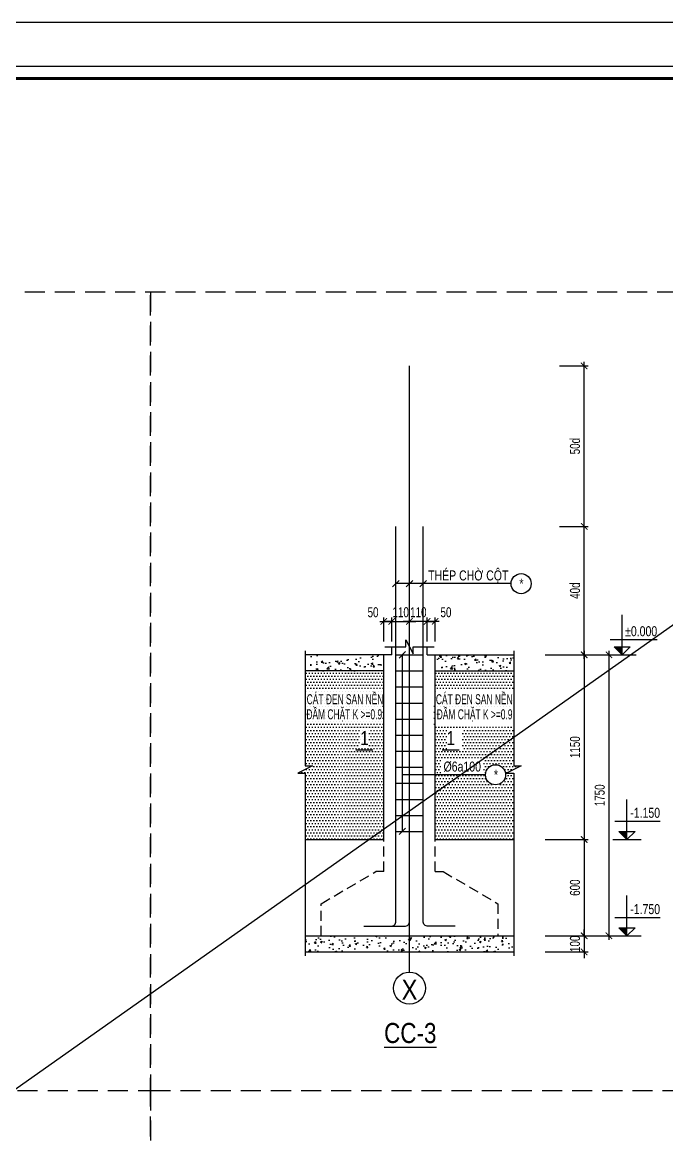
# Model space of a CAD drawing. Header units: millimetres. Extents: x 0 to 2110312, y -101172 to 3.
# Drawn here: x 2016267 to 2020278, y -33881 to -26940 of the extents above; entities that cross this region are included whole.
import ezdxf
from ezdxf.enums import TextEntityAlignment as Align

# ---------------------------------------------------------------- set-up
doc = ezdxf.new("R2010")
doc.units = ezdxf.units.MM
doc.header["$LTSCALE"] = 1000
doc.header["$MEASUREMENT"] = 0
doc.header["$PDMODE"] = 3
doc.linetypes.add('CENTER2', pattern=[1.125, 0.75, -0.125, 0.125, -0.125])
doc.linetypes.add('HIDDEN', pattern=[0.375, 0.25, -0.125])
doc.layers.get('0').update_dxf_attribs({"linetype": 'CONTINUOUS'})
doc.layers.get('Defpoints').update_dxf_attribs({"linetype": 'CONTINUOUS'})
for name, color, linetype in [('CDC-KHUNGTEN', 7, 'CONTINUOUS'), ('CDC.01.AXIS', 160, 'CENTER2'), ('CDC.02.DIM', 1, 'CONTINUOUS'), ('CDC.03.BORDER', 3, 'CONTINUOUS'), ('CDC.04.HIDDEN', 8, 'HIDDEN'), ('CDC.05.STEEL', 4, 'CONTINUOUS'), ('CDC.06.TEXT', 2, 'CONTINUOUS'), ('CDC.10.HATCH', 163, 'CONTINUOUS'), ('CDC.11.NOTE', 1, 'CONTINUOUS'), ('CDC.14.STEELNUM', 9, 'CONTINUOUS'), ('KCS_CHI', 1, 'CONTINUOUS'), ('KCS_HIDDEN', 8, 'HIDDEN')]:
    doc.layers.add(name, color=color, linetype=linetype)
doc.layers.add('Hatch1', color=250, linetype='CONTINUOUS', lineweight=5)
doc.layers.add('KCS_Plotter', color=11, linetype='CONTINUOUS', plot=False)
doc.styles.add('ARIAL', font='arial.ttf', dxfattribs={"width": 0.6})
doc.styles.add('KCS_BIGTEXT', font='arial.ttf', dxfattribs={"width": 0.75, "height": 125})
doc.styles.add('KCS_SMTEXT', font='arial.ttf', dxfattribs={"width": 0.7})
doc.dimstyles.new('KCS_DIM25', dxfattribs={"dimtxt": 62.5, "dimasz": 40, "dimexe": 25, "dimexo": 0, "dimgap": 25, "dimtad": 1, "dimdec": 0, "dimzin": 13, "dimdsep": 46, "dimtxsty": 'KCS_SMTEXT', "dimblk": 'ARCHTICK', "dimcen": 0, "dimdle": 25, "dimclrd": 1, "dimclre": 1, "dimclrt": 2, "dimadec": 0, "dimazin": 0, "dimtfac": 1, "dimtdec": 0, "dimtix": 1, "dimtmove": 2, "dimatfit": 3, "dimfxl": 1, "dimtolj": 1, "dimtzin": 13, "dimarcsym": 0})
pattern_1 = [(50, (1825164.72, 49698.22), (107.589027, -9.41282), [11.25, -123.75]), (355, (1825164.72, 49698.22), (-20.8127, 112.82882), [9, -99]), (100.4514, (1825173.68, 49697.43), (86.776407, 103.41593), [9.56103, -105.171317]), (46.1842, (1825164.72, 49728.22), (160.08616, -24.82785), [16.875, -185.625]), (96.6356, (1825178.06, 49726.15), (140.19941, 146.11768), [14.34154, -157.75695]), (351.1842, (1825164.72, 49728.22), (140.19929, 146.11779), [13.5, -148.5]), (21, (1825179.72, 49720.72), (89.536058, -60.392834), [11.25, -123.75]), (326, (1825179.72, 49720.72), (36.4973, 108.772507), [9, -99]), (71.4514, (1825187.18, 49715.68), (126.033394, 48.379575), [9.56103, -105.171317]), (37.5, (1825164.72, 49698.218), (1.823978, 49.934078), [0, -97.8, 0, -100.5, 0, -99.375]), (7.5, (1825164.72, 49698.22), (39.46043, 59.161757), [0, -57.3, 0, -95.55, 0, -37.875]), (327.5, (1825131.27, 49698.218), (80.0733654, -3.383231), [0, -37.5, 0, -117, 0, -155.25]), (317.5, (1825116.27, 49698.22), (87.477925, 15.015747), [0, -48.75, 0, -77.7, 0, -110.25])]

# ---------------------------------------------------------------- blocks, each defined once
blk = doc.blocks.new('_ARCHTICK')
at = {"color": 0, "linetype": 'ByBlock', "const_width": 0.15}
blk.add_lwpolyline([(-0.5, -0.5), (0.5, 0.5)], dxfattribs=at)
blk = doc.blocks.new('*D70')
at = {"layer": 'CDC.02.DIM', "color": 1, "lineweight": -2, "transparency": 16777216}
for p, q in [((2019522.4, -32029.8), (2019789.1, -32029.8)), ((2019764.1, -32004.8), (2019764.1, -32654.8)), ((2019522.4, -32629.8), (2019789.1, -32629.8))]:
    blk.add_line(p, q, dxfattribs=at)
at = {"layer": 'Defpoints', "color": 0, "transparency": 16777216}
for p in [(2019522.4, -32029.8), (2019522.4, -32629.8), (2019764.1, -32629.8)]:
    blk.add_point(p, dxfattribs=at)
at = {"layer": 'CDC.02.DIM', "color": 1, "lineweight": -2, "transparency": 16777216, "xscale": 40, "yscale": 40, "zscale": 40}
for p, rotation in [((2019764.1, -32029.8), 90), ((2019764.1, -32629.8), 270)]:
    blk.add_blockref('_ARCHTICK', p, dxfattribs=dict(at, rotation=rotation))
at = {"layer": 'CDC.02.DIM', "color": 2, "transparency": 16777216, "insert": (2019707.2, -32329.8), "char_height": 62.5, "attachment_point": 5, "rotation": 90, "style": 'KCS_SMTEXT'}
blk.add_mtext('\\A1;600', dxfattribs=at)
blk = doc.blocks.new('*D71')
at = {"layer": 'CDC.02.DIM', "color": 1, "lineweight": -2, "transparency": 16777216}
for p, q in [((2019764.1, -32629.8), (2019764.1, -32589.8)), ((2019522.4, -32629.8), (2019789.1, -32629.8)), ((2019764.1, -32629.8), (2019764.1, -32729.8)), ((2019522.4, -32729.8), (2019789.1, -32729.8)), ((2019764.1, -32729.8), (2019764.1, -32769.8))]:
    blk.add_line(p, q, dxfattribs=at)
at = {"layer": 'Defpoints', "color": 0, "transparency": 16777216}
for p in [(2019522.4, -32629.8), (2019522.4, -32729.8), (2019764.1, -32729.8)]:
    blk.add_point(p, dxfattribs=at)
at = {"layer": 'CDC.02.DIM', "color": 1, "lineweight": -2, "transparency": 16777216, "xscale": 40, "yscale": 40, "zscale": 40}
for p, rotation in [((2019764.1, -32629.8), 270), ((2019764.1, -32729.8), 90)]:
    blk.add_blockref('_ARCHTICK', p, dxfattribs=dict(at, rotation=rotation))
at = {"layer": 'CDC.02.DIM', "color": 2, "transparency": 16777216, "insert": (2019707.2, -32679.8), "char_height": 62.5, "attachment_point": 5, "rotation": 90, "style": 'KCS_SMTEXT'}
blk.add_mtext('\\A1;100', dxfattribs=at)
blk = doc.blocks.new('*D72')
at = {"layer": 'CDC.02.DIM', "color": 1, "lineweight": -2, "transparency": 16777216}
for p, q in [((2019522.4, -30879.8), (2019943.3, -30879.8)), ((2019918.3, -30854.8), (2019918.3, -32654.8)), ((2019522.4, -32629.8), (2019943.3, -32629.8))]:
    blk.add_line(p, q, dxfattribs=at)
at = {"layer": 'Defpoints', "color": 0, "transparency": 16777216}
for p in [(2019522.4, -30879.8), (2019522.4, -32629.8), (2019918.3, -32629.8)]:
    blk.add_point(p, dxfattribs=at)
at = {"layer": 'CDC.02.DIM', "color": 1, "lineweight": -2, "transparency": 16777216, "xscale": 40, "yscale": 40, "zscale": 40}
for p, rotation in [((2019918.3, -30879.8), 90), ((2019918.3, -32629.8), 270)]:
    blk.add_blockref('_ARCHTICK', p, dxfattribs=dict(at, rotation=rotation))
at = {"layer": 'CDC.02.DIM', "color": 2, "transparency": 16777216, "insert": (2019861.4, -31754.8), "char_height": 62.5, "attachment_point": 5, "rotation": 90, "style": 'KCS_SMTEXT'}
blk.add_mtext('\\A1;1750', dxfattribs=at)
blk = doc.blocks.new('*D73')
at = {"layer": 'CDC.02.DIM', "color": 1, "lineweight": -2, "transparency": 16777216}
for p, q in [((2019522.4, -30879.8), (2019789.3, -30879.8)), ((2019764.3, -30854.8), (2019764.3, -32054.8)), ((2019522.4, -32029.8), (2019789.3, -32029.8))]:
    blk.add_line(p, q, dxfattribs=at)
at = {"layer": 'Defpoints', "color": 0, "transparency": 16777216}
for p in [(2019522.4, -30879.8), (2019522.4, -32029.8), (2019764.3, -32029.8)]:
    blk.add_point(p, dxfattribs=at)
at = {"layer": 'CDC.02.DIM', "color": 1, "lineweight": -2, "transparency": 16777216, "xscale": 40, "yscale": 40, "zscale": 40}
for p, rotation in [((2019764.3, -30879.8), 90), ((2019764.3, -32029.8), 270)]:
    blk.add_blockref('_ARCHTICK', p, dxfattribs=dict(at, rotation=rotation))
at = {"layer": 'CDC.02.DIM', "color": 2, "transparency": 16777216, "insert": (2019707.4, -31454.8), "char_height": 62.5, "attachment_point": 5, "rotation": 90, "style": 'KCS_SMTEXT'}
blk.add_mtext('\\A1;1150', dxfattribs=at)
blk = doc.blocks.new('COS_CD')
at = {"layer": 'CDC.10.HATCH'}
blk.add_hatch(color=256, dxfattribs=at).paths.add_polyline_path([(37.5, 50), (87.5, 0), (87.5, 50)])
at = {"layer": 'CDC.02.DIM'}
for p, q in [((0, 0), (175, 0)), ((37.5, 50), (137.5, 50)), ((87.5, 0), (37.5, 50)), ((87.5, 0), (87.5, 50)), ((87.5, 0), (137.5, 50))]:
    blk.add_line(p, q, dxfattribs=at)
blk = doc.blocks.new('*D74')
at = {"layer": 'CDC.02.DIM', "color": 1, "lineweight": -2, "transparency": 16777216}
for p, q in [((2019764.3, -30904.8), (2019764.3, -30054.8)), ((2019610.3, -30079.8), (2019789.3, -30079.8)), ((2019610.3, -30879.8), (2019789.3, -30879.8))]:
    blk.add_line(p, q, dxfattribs=at)
at = {"layer": 'Defpoints', "color": 0, "transparency": 16777216}
for p in [(2019610.3, -30079.8), (2019764.3, -30079.8), (2019610.3, -30879.8)]:
    blk.add_point(p, dxfattribs=at)
at = {"layer": 'CDC.02.DIM', "color": 1, "lineweight": -2, "transparency": 16777216, "xscale": 40, "yscale": 40, "zscale": 40}
for p, rotation in [((2019764.3, -30079.8), 90), ((2019764.3, -30879.8), 270)]:
    blk.add_blockref('_ARCHTICK', p, dxfattribs=dict(at, rotation=rotation))
at = {"layer": 'CDC.02.DIM', "color": 2, "transparency": 16777216, "insert": (2019707.4, -30479.8), "char_height": 62.5, "attachment_point": 5, "rotation": 90, "style": 'KCS_SMTEXT'}
blk.add_mtext('\\A1;{\\fArial|b0|i0|c163|p34;40d}', dxfattribs=at)
blk = doc.blocks.new('*D75')
at = {"layer": 'CDC.02.DIM', "color": 1, "lineweight": -2, "transparency": 16777216}
for p, q in [((2019610.3, -29079.8), (2019789.3, -29079.8)), ((2019764.3, -30104.8), (2019764.3, -29054.8)), ((2019610.3, -30079.8), (2019789.3, -30079.8))]:
    blk.add_line(p, q, dxfattribs=at)
at = {"layer": 'Defpoints', "color": 0, "transparency": 16777216}
for p in [(2019610.3, -29079.8), (2019764.3, -29079.8), (2019610.3, -30079.8)]:
    blk.add_point(p, dxfattribs=at)
at = {"layer": 'CDC.02.DIM', "color": 1, "lineweight": -2, "transparency": 16777216, "xscale": 40, "yscale": 40, "zscale": 40}
for p, rotation in [((2019764.3, -29079.8), 90), ((2019764.3, -30079.8), 270)]:
    blk.add_blockref('_ARCHTICK', p, dxfattribs=dict(at, rotation=rotation))
at = {"layer": 'CDC.02.DIM', "color": 2, "transparency": 16777216, "insert": (2019707.4, -29579.8), "char_height": 62.5, "attachment_point": 5, "rotation": 90, "style": 'KCS_SMTEXT'}
blk.add_mtext('\\A1;{\\fArial|b0|i0|c163|p34;50d}', dxfattribs=at)
blk = doc.blocks.new('Khung tên chuẩn')
at = {"layer": 'CDC-KHUNGTEN', "color": 8}
blk.add_lwpolyline([(30850, -246609), (38754, -246609), (38754, -189409), (-41246, -189409), (-41246, -246609), (30850, -246609)], dxfattribs=at)
at = {"layer": 'CDC-KHUNGTEN', "color": 255, "lineweight": 60}
blk.add_lwpolyline([(30654, -246309), (30654, -189709), (-40946, -189709), (-40946, -246309), (30654, -246309)], close=True, dxfattribs=at)
at = {"layer": 'Defpoints', "color": 1, "ltscale": 0.2}
blk.add_lwpolyline([(-44246, -247709), (-44246, -188309), (39854, -188309), (39854, -247709), (-44246, -247709)], close=True, dxfattribs=at)
blk = doc.blocks.new('*D373')
at = {"layer": 'CDC.02.DIM', "color": 1, "lineweight": -2, "transparency": 16777216}
for p, q in [((2018492, -30671.6), (2018592, -30671.6)), ((2018517, -30795.6), (2018517, -30646.6)), ((2018567, -30795.6), (2018567, -30646.6))]:
    blk.add_line(p, q, dxfattribs=at)
at = {"layer": 'Defpoints', "color": 0, "transparency": 16777216}
for p in [(2018567, -30671.6), (2018517, -30795.6), (2018567, -30795.6)]:
    blk.add_point(p, dxfattribs=at)
at = {"layer": 'CDC.02.DIM', "color": 1, "lineweight": -2, "transparency": 16777216, "xscale": 40, "yscale": 40, "zscale": 40, "rotation": 180}
blk.add_blockref('_ARCHTICK', (2018517, -30671.6), dxfattribs=at)
at = {"layer": 'CDC.02.DIM', "color": 1, "lineweight": -2, "transparency": 16777216, "xscale": 40, "yscale": 40, "zscale": 40}
blk.add_blockref('_ARCHTICK', (2018567, -30671.6), dxfattribs=at)
at = {"layer": 'CDC.02.DIM', "color": 2, "transparency": 16777216, "insert": (2018450, -30614.7), "char_height": 62.5, "attachment_point": 5, "style": 'KCS_SMTEXT'}
blk.add_mtext('\\A1;50', dxfattribs=at)
blk = doc.blocks.new('*D374')
at = {"layer": 'CDC.02.DIM', "color": 1, "lineweight": -2, "transparency": 16777216}
for p, q in [((2018567, -30671.6), (2018527, -30671.6)), ((2018567, -30795.6), (2018567, -30646.6)), ((2018567, -30671.6), (2018677, -30671.6)), ((2018677, -30795.6), (2018677, -30646.6)), ((2018677, -30671.6), (2018717, -30671.6))]:
    blk.add_line(p, q, dxfattribs=at)
at = {"layer": 'Defpoints', "color": 0, "transparency": 16777216}
for p in [(2018677, -30671.6), (2018567, -30795.6), (2018677, -30795.6)]:
    blk.add_point(p, dxfattribs=at)
at = {"layer": 'CDC.02.DIM', "color": 1, "lineweight": -2, "transparency": 16777216, "xscale": 40, "yscale": 40, "zscale": 40}
blk.add_blockref('_ARCHTICK', (2018567, -30671.6), dxfattribs=at)
at = {"layer": 'CDC.02.DIM', "color": 1, "lineweight": -2, "transparency": 16777216, "xscale": 40, "yscale": 40, "zscale": 40, "rotation": 180}
blk.add_blockref('_ARCHTICK', (2018677, -30671.6), dxfattribs=at)
at = {"layer": 'CDC.02.DIM', "color": 2, "transparency": 16777216, "insert": (2018622, -30614.7), "char_height": 62.5, "attachment_point": 5, "style": 'KCS_SMTEXT'}
blk.add_mtext('\\A1;110', dxfattribs=at)
blk = doc.blocks.new('*D371')
at = {"layer": 'CDC.02.DIM', "color": 1, "lineweight": -2, "transparency": 16777216}
for p, q in [((2018862, -30671.6), (2018762, -30671.6)), ((2018787, -30795.6), (2018787, -30646.6)), ((2018837, -30795.6), (2018837, -30646.6))]:
    blk.add_line(p, q, dxfattribs=at)
at = {"layer": 'Defpoints', "color": 0, "transparency": 16777216}
for p in [(2018787, -30671.6), (2018787, -30795.6), (2018837, -30795.6)]:
    blk.add_point(p, dxfattribs=at)
at = {"layer": 'CDC.02.DIM', "color": 1, "lineweight": -2, "transparency": 16777216, "xscale": 40, "yscale": 40, "zscale": 40, "rotation": 180}
blk.add_blockref('_ARCHTICK', (2018787, -30671.6), dxfattribs=at)
at = {"layer": 'CDC.02.DIM', "color": 1, "lineweight": -2, "transparency": 16777216, "xscale": 40, "yscale": 40, "zscale": 40}
blk.add_blockref('_ARCHTICK', (2018837, -30671.6), dxfattribs=at)
at = {"layer": 'CDC.02.DIM', "color": 2, "transparency": 16777216, "insert": (2018903.9, -30614.7), "char_height": 62.5, "attachment_point": 5, "style": 'KCS_SMTEXT'}
blk.add_mtext('\\A1;50', dxfattribs=at)
blk = doc.blocks.new('*D372')
at = {"layer": 'CDC.02.DIM', "color": 1, "lineweight": -2, "transparency": 16777216}
for p, q in [((2018677, -30671.6), (2018637, -30671.6)), ((2018677, -30795.6), (2018677, -30646.6)), ((2018787, -30671.6), (2018677, -30671.6)), ((2018787, -30795.6), (2018787, -30646.6)), ((2018787, -30671.6), (2018827, -30671.6))]:
    blk.add_line(p, q, dxfattribs=at)
at = {"layer": 'Defpoints', "color": 0, "transparency": 16777216}
for p in [(2018677, -30671.6), (2018677, -30795.6), (2018787, -30795.6)]:
    blk.add_point(p, dxfattribs=at)
at = {"layer": 'CDC.02.DIM', "color": 1, "lineweight": -2, "transparency": 16777216, "xscale": 40, "yscale": 40, "zscale": 40}
blk.add_blockref('_ARCHTICK', (2018677, -30671.6), dxfattribs=at)
at = {"layer": 'CDC.02.DIM', "color": 1, "lineweight": -2, "transparency": 16777216, "xscale": 40, "yscale": 40, "zscale": 40, "rotation": 180}
blk.add_blockref('_ARCHTICK', (2018787, -30671.6), dxfattribs=at)
at = {"layer": 'CDC.02.DIM', "color": 2, "transparency": 16777216, "insert": (2018732, -30614.7), "char_height": 62.5, "attachment_point": 5, "style": 'KCS_SMTEXT'}
blk.add_mtext('\\A1;110', dxfattribs=at)

msp = doc.modelspace()

# ---------------------------------------------------------------- hatches: boundary and pattern name
at = {"layer": 'CDC.10.HATCH'}
h = msp.add_hatch(dxfattribs=at)
h.set_pattern_fill('AR-CONC', color=256, scale=15, style=0)
h.set_pattern_definition([(50, (1802626.51, 55643.22), (107.589027, -9.41282), [11.25, -123.75]), (355, (1802626.51, 55643.22), (-20.8127, 112.82882), [9, -99]), (100.4514, (1802635.48, 55642.43), (86.776407, 103.41593), [9.56103, -105.171317]), (46.1842, (1802626.51, 55673.22), (160.08616, -24.82785), [16.875, -185.625]), (96.6356, (1802639.85, 55671.15), (140.19941, 146.11768), [14.34154, -157.75695]), (351.1842, (1802626.51, 55673.22), (140.19929, 146.11779), [13.5, -148.5]), (21, (1802641.51, 55665.72), (89.536058, -60.392834), [11.25, -123.75]), (326, (1802641.51, 55665.72), (36.4973, 108.772507), [9, -99]), (71.4514, (1802648.97, 55660.68), (126.033394, 48.379575), [9.56103, -105.171317]), (37.5, (1802626.51, 55643.216), (1.823978, 49.934078), [0, -97.8, 0, -100.5, 0, -99.375]), (7.5, (1802626.51, 55643.216), (39.460431, 59.161757), [0, -57.3, 0, -95.55, 0, -37.875]), (327.5, (1802593.06, 55643.216), (80.0733654, -3.383231), [0, -37.5, 0, -117, 0, -155.25]), (317.5, (1802578.06, 55643.216), (87.477925, 15.015747), [0, -48.75, 0, -77.7, 0, -110.25])])
h.paths.add_polyline_path([(2018517, -30979.8), (2018517, -30879.8), (2018030.2, -30879.8), (2018030.2, -30979.8)])
h = msp.add_hatch(dxfattribs=at)
h.set_pattern_fill('AR-CONC', color=256, scale=15, style=0)
h.set_pattern_definition([(50, (1804796.31, 57103.24), (107.589027, -9.41282), [11.25, -123.75]), (355, (1804796.31, 57103.24), (-20.8127, 112.82882), [9, -99]), (100.4514, (1804805.28, 57102.46), (86.776407, 103.41593), [9.56103, -105.171317]), (46.1842, (1804796.31, 57133.24), (160.08616, -24.82785), [16.875, -185.625]), (96.6356, (1804809.65, 57131.17), (140.19941, 146.11768), [14.34154, -157.75695]), (351.1842, (1804796.31, 57133.24), (140.19929, 146.11779), [13.5, -148.5]), (21, (1804811.31, 57125.74), (89.536058, -60.392834), [11.25, -123.75]), (326, (1804811.31, 57125.74), (36.4973, 108.772507), [9, -99]), (71.4514, (1804818.78, 57120.71), (126.033394, 48.379575), [9.56103, -105.171317]), (37.5, (1804796.314, 57103.242), (1.823978, 49.934078), [0, -97.8, 0, -100.5, 0, -99.375]), (7.5, (1804796.314, 57103.24), (39.46043, 59.161757), [0, -57.3, 0, -95.55, 0, -37.875]), (327.5, (1804762.864, 57103.242), (80.0733654, -3.383231), [0, -37.5, 0, -117, 0, -155.25]), (317.5, (1804747.864, 57103.24), (87.477925, 15.015747), [0, -48.75, 0, -77.7, 0, -110.25])])
h.paths.add_polyline_path([(2018837, -30879.8), (2018837, -30979.8), (2019327, -30979.8), (2019327, -30879.8)])
h = msp.add_hatch(dxfattribs=at)
h.set_pattern_fill('DOTS', color=256, scale=300, style=0)
h.paths.add_polyline_path([(2018517, -30979.8), (2018027, -30979.8), (2018027, -31570.3), (2018072.6, -31570.3), (2017981.3, -31615.9), (2018027, -31615.9), (2018027, -32029.8), (2018517, -32029.8)])
h.paths.add_polyline_path([(2018005.8, -31318.3), (2018529.7, -31318.3), (2018529.7, -31180.1), (2018005.8, -31180.1)], flags=9)
h.paths.add_polyline_path([(2018036.4, -31208.5), (2018505, -31208.5), (2018505, -31089.5), (2018036.4, -31089.5)], flags=24)
h.paths.add_polyline_path([(2018347.8, -31463.8), (2018446.2, -31463.8), (2018446.2, -31332), (2018347.8, -31332)], flags=24)
h = msp.add_hatch(dxfattribs=at)
h.set_pattern_fill('DOTS', color=256, scale=300, style=0)
h.paths.add_polyline_path([(2019327, -31318.3), (2018824.2, -31318.3), (2018824.2, -31180.1), (2019327, -31180.1)])
h.paths.add_polyline_path([(2019317.5, -31208.5), (2018848.9, -31208.5), (2018848.9, -31089.5), (2019317.5, -31089.5)], flags=16)
h.paths.add_polyline_path([(2019006.1, -31463.8), (2018907.8, -31463.8), (2018907.8, -31332), (2019006.1, -31332)], flags=16)
edge = h.paths.add_edge_path(flags=16)
edge.add_arc((2019212.7, -31626.9), 62.5, 0, 360)
h.paths.add_polyline_path([(2018837, -30979.8), (2019327, -30979.8), (2019327, -31570.3), (2019372.6, -31570.3), (2019281.3, -31615.9), (2019327, -31615.9), (2019327, -32029.8), (2018837, -32029.8)])
h.paths.add_polyline_path([(2018872, -31626.2), (2019138.7, -31626.2), (2019138.7, -31525.2), (2018872, -31525.2)], flags=16)
h = msp.add_hatch(dxfattribs=at)
h.set_pattern_fill('AR-CONC', color=256, scale=15, style=0)
h.set_pattern_definition(pattern_1)
h.paths.add_polyline_path([(2018787, -32729.8), (2018787, -32629.8), (2018030.2, -32629.8), (2018030.2, -32729.8)])
h = msp.add_hatch(dxfattribs=at)
h.set_pattern_fill('AR-CONC', color=256, scale=15, style=0)
h.set_pattern_definition(pattern_1)
h.paths.add_polyline_path([(2019327, -32729.8), (2019327, -32629.8), (2019277, -32629.8), (2018677, -32629.8), (2018677, -32729.8)])

# ---------------------------------------------------------------- linework, layer by layer
at = {"layer": 'CDC.01.AXIS'}
msp.add_line((2018677, -32805.6), (2018677, -30709.7), dxfattribs=at)
at = {"layer": 'CDC.03.BORDER'}
for p, q in [((2018517, -30879.8), (2018030.2, -30879.8)), ((2018517, -32029.8), (2018517, -30879.8)), ((2018567, -30879.8), (2018517, -30879.8)), ((2018567, -30879.8), (2018567, -30829.8)), ((2018787, -30879.8), (2018787, -30829.8)), ((2018787, -30879.8), (2018837, -30879.8)), ((2018837, -32029.8), (2018837, -30879.8)), ((2018837, -30879.8), (2019327, -30879.8)), ((2018517, -30979.8), (2018030.2, -30979.8)), ((2018837, -30979.8), (2019327, -30979.8)), ((2018030.2, -32029.8), (2018517, -32029.8)), ((2018837, -32029.8), (2019327, -32029.8)), ((2018030.2, -32629.8), (2019277, -32629.8)), ((2019277, -32629.8), (2019327, -32629.8)), ((2019327, -32629.8), (2019327, -32729.8)), ((2018030.2, -32729.8), (2019327, -32729.8))]:
    msp.add_line(p, q, dxfattribs=at)
at = {"layer": 'CDC.04.HIDDEN', "ltscale": 0.5}
for points in [[(2005782, -33640.3), (2005782, -33640.3), (2005782, -28618.2), (2022766.8, -28618.2)], [(2017064.4, -28618.2), (2017064.4, -28618.2), (2017064.4, -33640.3)], [(2017064.4, -33640.3), (2017064.4, -28618.2)]]:
    msp.add_lwpolyline(points, dxfattribs=at)
for points in [[(2011362, -33593.2), (2017064.4, -33593.2), (2017064.4, -38568.2), (2011362, -38568.2)], [(2017064.4, -33593.2), (2022766.8, -33593.2), (2022766.8, -38568.2), (2017064.4, -38568.2)]]:
    msp.add_lwpolyline(points, close=True, dxfattribs=at)
at = {"layer": 'CDC.05.STEEL', "ltscale": 0.01}
for p, q in [((2018592, -30879.8), (2018762, -30879.8)), ((2018592, -30879.8), (2018762, -30879.8)), ((2018592, -30979.8), (2018762, -30979.8)), ((2018592, -31079.8), (2018762, -31079.8)), ((2018592, -31179.8), (2018762, -31179.8)), ((2018592, -31279.8), (2018762, -31279.8)), ((2018592, -31379.8), (2018762, -31379.8)), ((2018592, -31479.8), (2018762, -31479.8)), ((2018592, -31579.8), (2018762, -31579.8)), ((2018592, -31679.8), (2018762, -31679.8)), ((2018592, -31779.8), (2018762, -31779.8)), ((2018592, -31879.8), (2018762, -31879.8)), ((2018592, -31979.8), (2018762, -31979.8))]:
    msp.add_line(p, q, dxfattribs=at)
for points in [[(2018477, -32569.8), (2018647, -32569.8, 0.414214), (2018677, -32539.8), (2018677, -29079.8)], [(2018392, -32569.8), (2018562, -32569.8, 0.414214), (2018592, -32539.8), (2018592, -30079.8)], [(2018962, -32569.8), (2018792, -32569.8, -0.414214), (2018762, -32539.8), (2018762, -30079.8)]]:
    msp.add_lwpolyline(points, format="xyb", dxfattribs=at)
at = {"layer": 'CDC.06.TEXT', "ltscale": 0.01, "const_width": 8.75, "flags": 128}
for points in [[(2018450.6, -31472.4), (2018342.7, -31472.4)], [(2018987.6, -31472.4), (2018879.7, -31472.4)]]:
    msp.add_lwpolyline(points, dxfattribs=at)
at = {"layer": 'CDC.11.NOTE', "color": 3}
for p, q in [((2018572, -30456.3), (2018612, -30416.3)), ((2018657, -30456.3), (2018697, -30416.3)), ((2018742, -30456.3), (2018782, -30416.3)), ((2018612.2, -30899.8), (2018652.2, -30859.8)), ((2018612.2, -31999.8), (2018652.2, -31959.8))]:
    msp.add_line(p, q, dxfattribs=at)
at = {"layer": 'CDC.11.NOTE'}
for p, q in [((2019309.1, -30436.3), (2018592, -30436.3)), ((2020000.8, -30879.8), (2020000.8, -30629.8)), ((2019925.8, -30783.8), (2020218.9, -30783.8)), ((2018632.2, -30879.8), (2018632.2, -31979.8)), ((2019150.2, -31626.9), (2018632.2, -31626.9)), ((2020030.8, -32029.8), (2020030.8, -31779.8)), ((2019955.8, -31914.8), (2020236.9, -31914.8)), ((2020030.8, -32629.8), (2020030.8, -32379.8)), ((2019955.8, -32514.8), (2020236.9, -32514.8))]:
    msp.add_line(p, q, dxfattribs=at)
at = {"layer": 'CDC.14.STEELNUM'}
for centre in [(2019371.6, -30436.3), (2019212.7, -31626.9)]:
    msp.add_circle(centre, 62.5, dxfattribs=at)
at = {"layer": 'KCS_CHI'}
msp.add_line((2018677, -32855.6), (2018677, -32805.6), dxfattribs=at)
for points in [[(2018523, -30829.8), (2018655, -30829.8), (2018655, -30785.8), (2018699, -30873.8), (2018699, -30829.8), (2018831, -30829.8)], [(2018027, -30854.8), (2018027, -31570.3), (2018072.6, -31570.3), (2017981.3, -31615.9), (2018027, -31615.9), (2018027, -32754.8)], [(2019327, -30854.8), (2019327, -31570.3), (2019372.6, -31570.3), (2019281.3, -31615.9), (2019327, -31615.9), (2019327, -32754.8)]]:
    msp.add_lwpolyline(points, dxfattribs=at)
at = {"layer": 'KCS_CHI', "ltscale": 0.25}
msp.add_circle((2018677, -32955.6), 100, dxfattribs=at)
at = {"layer": 'KCS_HIDDEN', "ltscale": 0.25}
for p, q in [((2018517, -32229.8), (2018517, -32029.8)), ((2018837, -32229.8), (2018837, -32029.8)), ((2018127, -32429.8), (2018467, -32229.8)), ((2018517, -32229.8), (2018467, -32229.8)), ((2018837, -32229.8), (2018887, -32229.8)), ((2018887, -32229.8), (2019227, -32429.8)), ((2018127, -32629.8), (2018127, -32429.8)), ((2019227, -32429.8), (2019227, -32629.8))]:
    msp.add_line(p, q, dxfattribs=at)
at = {"layer": 'KCS_Plotter'}
msp.add_line((2004604.1, -41789.5), (2025629.1, -26939.5), dxfattribs=at)

# ---------------------------------------------------------------- block references
at = {"layer": 'Hatch1', "xscale": 0.25, "yscale": 0.25, "zscale": 0.25}
msp.add_blockref('Khung tên chuẩn', (2015665.5, 20137.6), dxfattribs=at)
at = {"layer": 'KCS_CHI'}
for p in [(2019913.3, -30879.8), (2019943.3, -32029.8), (2019943.3, -32629.8)]:
    msp.add_blockref('COS_CD', p, dxfattribs=at)

# ---------------------------------------------------------------- texts
at = {"layer": 'CDC.06.TEXT', "style": 'KCS_SMTEXT', "width": 0.75}
for s, p in [('THÉP CHỜ CỘT', (2018792.8, -30416.3)), ('%%C6a100', (2018888.9, -31606.9))]:
    msp.add_text(s, height=62.5, dxfattribs=at).set_placement(p)
at = {"layer": 'CDC.06.TEXT', "style": 'KCS_SMTEXT'}
for s, width, p in [('%%P0.000', 0.75, (2020218.9, -30763.8)), ('CÁT ĐEN SAN NỀN', 0.6, (2018514.2, -31187.6)), ('CÁT ĐEN SAN NỀN', 0.6, (2019318.6, -31187.6)), ('ĐẦM CHẶT K >=0.9', 0.6, (2018506.7, -31281.4)), ('ĐẦM CHẶT K >=0.9', 0.6, (2019318.1, -31281.4)), ('-1.150', 0.75, (2020236.9, -31894.8)), ('-1.750', 0.75, (2020236.9, -32494.8))]:
    msp.add_text(s, height=62.5, dxfattribs=dict(at, width=width)).set_placement(p, align=Align.RIGHT)
at = {"layer": 'CDC.06.TEXT', "style": 'ARIAL', "width": 0.8}
for p in [(2018397, -31398.1), (2018934, -31398.1)]:
    msp.add_text('1', height=87.5, dxfattribs=at).set_placement(p, align=Align.MIDDLE_CENTER)
at = {"layer": 'CDC.06.TEXT', "color": 4, "style": 'KCS_BIGTEXT', "width": 0.85}
msp.add_text('X', height=125, dxfattribs=at).set_placement((2018677, -32965.6), align=Align.MIDDLE)
at = {"layer": 'CDC.06.TEXT', "style": 'KCS_BIGTEXT', "width": 0.8}
msp.add_text('%%UCC-3', height=125, dxfattribs=at).set_placement((2018681.8, -33297.8), align=Align.CENTER)
at = {"layer": 'CDC.14.STEELNUM', "style": 'KCS_SMTEXT', "width": 0.75}
for p in [(2019373.9, -30436.3), (2019215, -31626.9)]:
    msp.add_text('*', height=62.5, dxfattribs=at).set_placement(p, align=Align.MIDDLE_CENTER)

# ---------------------------------------------------------------- dimensions: what is measured, and where the dimension line sits
at = {"layer": 'CDC.02.DIM'}
for base, p1, p2, text, picture, middle in [((2019764.3, -29079.8), (2019610.3, -30079.8), (2019610.3, -29079.8), '{\\fArial|b0|i0|c163|p34;50d}', '*D75', (2019707.4, -29579.8)), ((2019764.3, -30079.8), (2019610.3, -30879.8), (2019610.3, -30079.8), '{\\fArial|b0|i0|c163|p34;40d}', '*D74', (2019707.4, -30479.8))]:
    dim = msp.add_linear_dim(base=base, p1=p1, p2=p2, angle=90, text=text, dimstyle='KCS_DIM25', dxfattribs=at)
    dim.commit()
    dim.dimension.update_dxf_attribs({"geometry": picture, "text_midpoint": middle})
dim = msp.add_linear_dim(base=(2018567, -30671.6), p1=(2018517, -30795.6), p2=(2018567, -30795.6), dimstyle='KCS_DIM25', dxfattribs=at)
dim.commit()
dim.dimension.update_dxf_attribs({"geometry": '*D373', "text_midpoint": (2018450, -30614.7), "dimtype": 160})
dim = msp.add_linear_dim(base=(2018677, -30671.6), p1=(2018567, -30795.6), p2=(2018677, -30795.6), dimstyle='KCS_DIM25', dxfattribs=at)
dim.commit()
dim.dimension.update_dxf_attribs({"geometry": '*D374', "text_midpoint": (2018622, -30614.7)})
for base, p1, p2, angle, picture, middle in [((2018677, -30671.6), (2018787, -30795.6), (2018677, -30795.6), 180, '*D372', (2018732, -30614.7)), ((2019918.3, -32629.8), (2019522.4, -30879.8), (2019522.4, -32629.8), 90, '*D72', (2019861.4, -31754.8)), ((2019764.3, -32029.8), (2019522.4, -30879.8), (2019522.4, -32029.8), 90, '*D73', (2019707.4, -31454.8)), ((2019764.1, -32629.8), (2019522.4, -32029.8), (2019522.4, -32629.8), 90, '*D70', (2019707.2, -32329.8)), ((2019764.1, -32729.8), (2019522.4, -32629.8), (2019522.4, -32729.8), 90, '*D71', (2019707.2, -32679.8))]:
    dim = msp.add_linear_dim(base=base, p1=p1, p2=p2, angle=angle, dimstyle='KCS_DIM25', dxfattribs=at)
    dim.commit()
    dim.dimension.update_dxf_attribs({"geometry": picture, "text_midpoint": middle})
dim = msp.add_linear_dim(base=(2018787, -30671.6), p1=(2018837, -30795.6), p2=(2018787, -30795.6), angle=180, dimstyle='KCS_DIM25', dxfattribs=at)
dim.commit()
dim.dimension.update_dxf_attribs({"geometry": '*D371', "text_midpoint": (2018903.9, -30614.7), "dimtype": 160})

doc.saveas('drawing.dxf')
